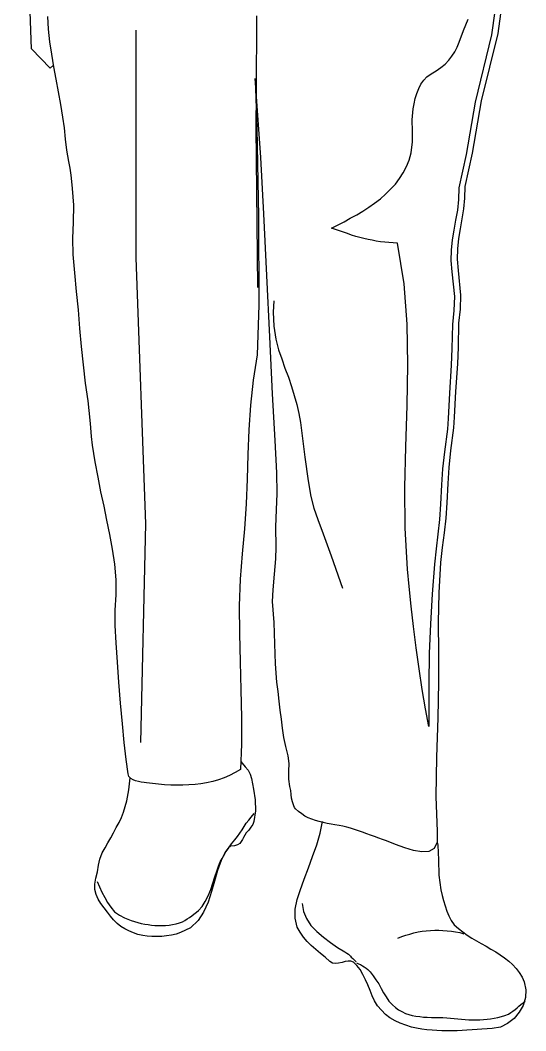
# Model space of a CAD drawing. Extents: x -30 to 36, y -90 to 80.
# Drawn here: x -16.4 to 19.1, y -89.7 to -18.6 of the extents above; entities that cross this region are included whole.
import ezdxf

# ---------------------------------------------------------------- set-up
doc = ezdxf.new("R2010")
doc.units = 0
doc.header["$LTSCALE"] = 25
doc.layers.add('5', color=7, linetype='CONTINUOUS')
doc.layers.add('7', color=7, linetype='CONTINUOUS')

msp = doc.modelspace()

# ---------------------------------------------------------------- linework, layer by layer
at = {"layer": '5', "linetype": 'CONTINUOUS'}
msp.add_lwpolyline([(18.058, -10.056), (16.734, -19.59), (15.578, -24.334), (14.952, -28.018), (14.422, -30.354), (14.399, -31.171), (14.327, -31.918), (14.206, -32.641), (14.086, -33.338), (13.966, -34.013), (13.893, -34.735), (13.869, -35.482), (13.941, -36.276), (14.133, -38.01), (14.086, -38.997), (13.989, -39.984), (13.941, -41.669), (13.893, -42.849), (13.772, -44.8), (13.677, -46.605), (13.628, -47.352), (13.411, -48.941), (13.291, -50.145), (13.219, -51.276), (13.147, -52.625), (13.074, -53.708), (12.954, -54.744), (12.833, -55.779), (12.713, -56.839), (12.544, -58.957), (12.424, -61.051), (12.352, -63.146), (12.328, -65.265), (12.328, -68.275), (12.088, -67.046), (11.846, -65.674), (11.63, -64.229), (11.438, -62.737), (11.244, -61.245), (11.076, -59.8), (10.932, -58.428), (10.811, -57.2), (10.643, -54.31), (10.619, -51.445), (10.691, -48.58), (10.787, -45.691), (10.835, -42.825), (10.787, -39.96), (10.571, -37.119), (10.113, -34.254), (9.8, -34.23), (9.511, -34.205), (9.222, -34.182), (8.909, -34.157), (8.62, -34.11), (8.331, -34.037), (8.042, -33.988), (7.753, -33.916), (7.464, -33.844), (7.175, -33.772), (6.886, -33.676), (6.597, -33.579), (6.308, -33.483), (6.019, -33.387), (5.755, -33.291), (5.466, -33.194), (5.899, -32.977), (6.357, -32.737), (6.79, -32.496), (7.247, -32.255), (7.681, -31.99), (8.091, -31.726), (8.499, -31.437), (8.909, -31.124), (9.27, -30.81), (9.631, -30.449), (9.969, -30.088), (10.257, -29.703), (10.522, -29.294), (10.739, -28.86), (10.932, -28.403), (11.076, -27.898), (11.172, -27.127), (11.172, -26.356), (11.149, -25.562), (11.221, -24.791), (11.293, -24.43), (11.365, -24.069), (11.485, -23.707), (11.605, -23.371), (11.75, -23.057), (11.967, -22.768), (12.183, -22.528), (12.472, -22.335), (12.833, -22.118), (13.171, -21.878), (13.46, -21.637), (13.724, -21.373), (13.941, -21.084), (14.158, -20.77), (14.302, -20.457), (14.447, -20.096), (14.76, -19.278), (15.097, -18.483)], dxfattribs=at)
at = {"layer": '7', "linetype": 'CONTINUOUS'}
for points in [[(-14.107, -21.709), (-14.324, -21.926), (-15.649, -20.578), (-16.443, 1.597), (-16.443, 1.62)], [(18.467, -9.96), (17.167, -19.495), (16.011, -24.237), (15.361, -27.921), (14.856, -30.257), (14.832, -31.076), (14.76, -31.822), (14.639, -32.544), (14.519, -33.243), (14.399, -33.916), (14.327, -34.639), (14.302, -35.385), (14.375, -36.18), (14.543, -37.913), (14.519, -38.9), (14.399, -39.888), (14.375, -41.574), (14.327, -42.753), (14.206, -44.703), (14.11, -46.509), (14.061, -47.255), (13.845, -48.844), (13.724, -50.048), (13.652, -51.18), (13.58, -52.528), (13.508, -53.612), (13.388, -54.647), (13.267, -55.683), (13.147, -56.742), (13.027, -58.861), (12.978, -60.956), (13.002, -63.05), (13.002, -65.168), (12.954, -67.673), (12.858, -70.442), (12.81, -73.21), (12.906, -75.666), (12.906, -76.413), (12.689, -76.871), (12.328, -77.087), (11.822, -77.111), (11.244, -77.015), (10.619, -76.822), (9.969, -76.582), (9.342, -76.341), (9.053, -76.244), (8.788, -76.148), (8.499, -76.027), (8.211, -75.932), (7.946, -75.835), (7.657, -75.715), (7.368, -75.618), (7.079, -75.522), (6.814, -75.449), (6.549, -75.377), (6.26, -75.305), (5.996, -75.257), (5.707, -75.209), (5.441, -75.161), (5.153, -75.113), (4.888, -75.041), (4.599, -74.968), (4.335, -74.896), (4.093, -74.799), (3.829, -74.704), (3.588, -74.583), (3.371, -74.438), (3.154, -74.27), (2.938, -74.077), (2.866, -73.981), (2.818, -73.86), (2.769, -73.716), (2.722, -73.572), (2.65, -73.331), (2.625, -73.066), (2.602, -72.777), (2.53, -72.512), (2.458, -71.982), (2.458, -71.429), (2.481, -70.876), (2.409, -70.346), (2.264, -69.695), (2.12, -69.045), (2.024, -68.395), (1.952, -67.769), (1.855, -67.119), (1.783, -66.493), (1.711, -65.818), (1.614, -65.168), (1.519, -63.868), (1.47, -62.448), (1.422, -60.956), (1.325, -59.487), (1.35, -58.668), (1.446, -57.561), (1.542, -56.477), (1.566, -55.658), (1.542, -54.214), (1.591, -53.034), (1.639, -51.878), (1.614, -50.409), (1.494, -48.147), (1.325, -44.847), (1.133, -40.851), (0.916, -36.517), (0.7, -32.183), (0.483, -28.21), (0.266, -24.912), (0.097, -22.648), (0.218, -26.164), (0.339, -32.376), (0.363, -38.611), (0.242, -42.103), (-0.047, -43.885), (-0.239, -45.666), (-0.359, -47.4), (-0.432, -49.133), (-0.48, -50.867), (-0.528, -52.6), (-0.648, -54.358), (-0.817, -56.116), (-0.962, -57.898), (-1.034, -59.776), (-1.009, -61.726), (-0.962, -63.724), (-0.914, -65.698), (-0.865, -67.649), (-0.865, -69.527), (-0.937, -71.309), (-1.323, -71.526), (-1.708, -71.718), (-2.093, -71.887), (-2.478, -72.031), (-2.888, -72.151), (-3.322, -72.248), (-3.731, -72.32), (-4.14, -72.368), (-4.573, -72.392), (-5.007, -72.416), (-5.44, -72.416), (-5.85, -72.416), (-6.283, -72.392), (-6.717, -72.344), (-7.126, -72.296), (-7.559, -72.248), (-7.728, -72.224), (-7.92, -72.199), (-8.112, -72.151), (-8.329, -72.103), (-8.498, -72.031), (-8.667, -71.935), (-8.787, -71.79), (-8.835, -71.621), (-8.979, -70.61), (-9.124, -69.407), (-9.245, -68.082), (-9.389, -66.637), (-9.509, -65.168), (-9.606, -63.748), (-9.678, -62.4), (-9.75, -61.172), (-9.75, -60.089), (-9.701, -59.005), (-9.678, -57.945), (-9.774, -56.862), (-9.943, -55.803), (-10.135, -54.767), (-10.352, -53.756), (-10.545, -52.769), (-10.762, -51.758), (-10.954, -50.722), (-11.17, -49.639), (-11.363, -48.483), (-11.435, -47.858), (-11.507, -46.942), (-11.579, -46.027), (-11.652, -45.353), (-11.845, -44.102), (-11.989, -42.825), (-12.134, -41.525), (-12.254, -40.249), (-12.351, -38.949), (-12.471, -37.649), (-12.591, -36.349), (-12.712, -35.049), (-12.735, -33.916), (-12.687, -32.761), (-12.663, -31.581), (-12.76, -30.401), (-12.807, -29.92), (-12.856, -29.462), (-12.928, -28.981), (-13.024, -28.499), (-13.169, -27.704), (-13.265, -26.934), (-13.337, -26.14), (-13.434, -25.369), (-13.578, -24.479), (-13.746, -23.587), (-13.915, -22.696), (-14.084, -21.829), (-14.229, -20.939), (-14.349, -20.072), (-14.445, -19.181), (-14.493, -18.29)], [(0.194, -18.242), (0.17, -23.684), (0.146, -26.092), (0.266, -37.36)], [(-8.306, -19.254), (-8.306, -35.289), (-7.631, -54.021), (-7.968, -69.407)], [(1.398, -38.299), (1.35, -39.117), (1.398, -40.105), (1.542, -41.019), (1.735, -41.766), (1.975, -42.392), (2.192, -43.042), (2.433, -43.692), (2.65, -44.342), (2.841, -44.968), (3.034, -45.618), (3.179, -46.244), (3.275, -46.87), (3.588, -49.326), (3.829, -50.987), (4.021, -52.095), (4.214, -52.914), (4.502, -53.708), (4.888, -54.719), (5.441, -56.261), (6.236, -58.548)], [(-0.914, -70.755), (-0.817, -70.851), (-0.6, -71.116), (-0.408, -71.357), (-0.264, -71.646), (-0.167, -71.935), (-0.023, -72.681), (0.097, -73.451), (0.122, -74.222), (0.002, -74.968), (-0.07, -75.185), (-0.215, -75.377), (-0.359, -75.571), (-0.528, -75.763), (-0.625, -75.932), (-0.721, -76.1), (-0.793, -76.244), (-0.889, -76.388), (-0.986, -76.51), (-1.154, -76.605), (-1.371, -76.677), (-1.636, -76.702), (-1.781, -76.822), (-1.973, -77.087), (-2.165, -77.424), (-2.31, -77.713), (-2.551, -78.411), (-2.767, -79.158), (-2.984, -79.904), (-3.225, -80.65), (-3.538, -81.349), (-3.923, -81.95), (-4.453, -82.456), (-5.151, -82.794), (-5.464, -82.89), (-5.801, -82.962), (-6.139, -83.01), (-6.476, -83.058), (-6.837, -83.058), (-7.173, -83.058), (-7.511, -83.034), (-7.823, -82.986), (-8.161, -82.914), (-8.474, -82.817), (-8.787, -82.673), (-9.076, -82.528), (-9.365, -82.36), (-9.629, -82.143), (-9.87, -81.902), (-10.087, -81.638), (-10.304, -81.349), (-10.545, -81.036), (-10.762, -80.747), (-10.954, -80.433), (-11.098, -80.097), (-11.195, -79.76), (-11.195, -79.374), (-11.123, -78.965), (-11.002, -78.508), (-10.929, -78.05), (-10.834, -77.616), (-10.665, -77.183), (-10.473, -76.822), (-10.279, -76.461), (-10.063, -76.124), (-9.87, -75.763), (-9.678, -75.402), (-9.485, -75.041), (-9.317, -74.679), (-9.172, -74.318), (-8.931, -73.524), (-8.787, -72.729), (-8.715, -71.887), (-8.715, -71.887), (-8.715, -71.887)], [(-11.026, -79.182), (-10.857, -79.567), (-10.689, -79.952), (-10.496, -80.313), (-10.304, -80.674), (-10.063, -81.011), (-9.798, -81.325), (-9.461, -81.566), (-9.1, -81.758), (-8.859, -81.855), (-8.642, -81.927), (-8.401, -81.999), (-8.161, -82.071), (-7.92, -82.143), (-7.679, -82.191), (-7.439, -82.216), (-7.198, -82.264), (-6.957, -82.288), (-6.717, -82.288), (-6.451, -82.288), (-6.211, -82.288), (-5.97, -82.264), (-5.729, -82.216), (-5.464, -82.167), (-5.223, -82.095), (-5.031, -82.023), (-4.862, -81.927), (-4.694, -81.83), (-4.525, -81.733), (-4.356, -81.613), (-4.212, -81.493), (-4.044, -81.349), (-3.9, -81.228), (-3.634, -80.963), (-3.417, -80.602), (-3.225, -80.193), (-3.033, -79.76), (-2.888, -79.302), (-2.744, -78.869), (-2.599, -78.46), (-2.478, -78.122), (-2.358, -77.81), (-2.238, -77.569), (-2.117, -77.352), (-2.021, -77.16), (-1.876, -76.966), (-1.732, -76.774), (-1.564, -76.533), (-1.347, -76.268), (-1.154, -76.027), (-0.986, -75.787), (-0.817, -75.546), (-0.673, -75.329), (-0.528, -75.088), (-0.359, -74.872), (-0.192, -74.655), (0.025, -74.415)], [(12.906, -76.413), (12.954, -76.63), (13.002, -77.665), (13.027, -78.749), (13.171, -79.783), (13.267, -80.169), (13.339, -80.53), (13.46, -80.916), (13.58, -81.277), (13.724, -81.613), (13.893, -81.927), (14.11, -82.239), (14.399, -82.505), (14.711, -82.745), (15.025, -82.962), (15.338, -83.179), (15.675, -83.371), (16.011, -83.564), (16.349, -83.757), (16.686, -83.949), (17.023, -84.141), (17.336, -84.358), (17.649, -84.575), (17.938, -84.792), (18.203, -85.033), (18.467, -85.322), (18.684, -85.611), (18.877, -85.924), (19.022, -86.261), (19.142, -86.814), (19.117, -87.368), (18.949, -87.922), (18.684, -88.403), (18.323, -88.836), (17.866, -89.198), (17.36, -89.439), (16.783, -89.535), (16.421, -89.559), (16.06, -89.583), (15.722, -89.608), (15.361, -89.631), (15, -89.655), (14.663, -89.68), (14.302, -89.703), (13.941, -89.703), (13.604, -89.703), (13.243, -89.703), (12.882, -89.68), (12.544, -89.655), (12.183, -89.631), (11.822, -89.583), (11.461, -89.511), (11.1, -89.439), (10.691, -89.319), (10.305, -89.174), (9.944, -89.005), (9.583, -88.789), (9.27, -88.548), (8.981, -88.259), (8.716, -87.946), (8.499, -87.585), (8.331, -87.247), (8.186, -86.863), (8.018, -86.477), (7.849, -86.116), (7.681, -85.731), (7.488, -85.394), (7.247, -85.105), (7.007, -84.864), (6.838, -84.792), (6.646, -84.792), (6.429, -84.816), (6.213, -84.888), (5.971, -84.936), (5.755, -84.96), (5.538, -84.936), (5.346, -84.816), (5.032, -84.527), (4.696, -84.263), (4.358, -83.974), (4.046, -83.708), (3.757, -83.419), (3.491, -83.106), (3.251, -82.769), (3.058, -82.408), (2.913, -81.782), (2.913, -81.132), (3.058, -80.458), (3.251, -79.832), (3.54, -79.038), (3.852, -78.219), (4.141, -77.424), (4.43, -76.605), (4.671, -75.787), (4.84, -74.968), (4.84, -75.016)], [(3.396, -80.747), (3.491, -81.3), (3.708, -81.806), (4.021, -82.288), (4.43, -82.721), (4.912, -83.106), (5.394, -83.491), (5.899, -83.829), (6.405, -84.141), (6.549, -84.238), (6.669, -84.31), (6.742, -84.383), (6.814, -84.455), (6.863, -84.527), (6.958, -84.624), (7.055, -84.719), (7.199, -84.84)], [(10.137, -83.179), (10.426, -83.058), (10.691, -82.962), (10.98, -82.89), (11.269, -82.817), (11.558, -82.745), (11.846, -82.697), (12.135, -82.673), (12.424, -82.649), (12.738, -82.625), (13.027, -82.625), (13.315, -82.649), (13.604, -82.673), (13.917, -82.697), (14.206, -82.745), (14.495, -82.794), (14.784, -82.866)], [(7.224, -84.913), (7.368, -84.985), (7.513, -85.033), (7.657, -85.129), (7.777, -85.202), (7.897, -85.297), (8.018, -85.394), (8.114, -85.49), (8.186, -85.563), (8.403, -85.827), (8.596, -86.116), (8.788, -86.405), (8.957, -86.718), (9.125, -87.031), (9.318, -87.32), (9.511, -87.609), (9.752, -87.874), (9.969, -88.066), (10.185, -88.235), (10.426, -88.355), (10.666, -88.475), (10.907, -88.548), (11.149, -88.62), (11.413, -88.669), (11.678, -88.692), (11.943, -88.741), (12.208, -88.741), (12.497, -88.764), (12.761, -88.764), (13.027, -88.764), (13.315, -88.764), (13.58, -88.789), (13.845, -88.813), (14.11, -88.836), (14.35, -88.861), (14.616, -88.885), (14.88, -88.909), (15.145, -88.933), (15.386, -88.933), (15.65, -88.933), (15.916, -88.933), (16.156, -88.909), (16.421, -88.885), (16.661, -88.861), (16.927, -88.813), (17.167, -88.764), (17.433, -88.692), (17.673, -88.62), (17.914, -88.524), (18.083, -88.427), (18.227, -88.331), (18.395, -88.211), (18.539, -88.091), (18.661, -87.97), (18.805, -87.85), (18.949, -87.73), (19.094, -87.609)]]:
    msp.add_lwpolyline(points, dxfattribs=at)

doc.saveas('drawing.dxf')
